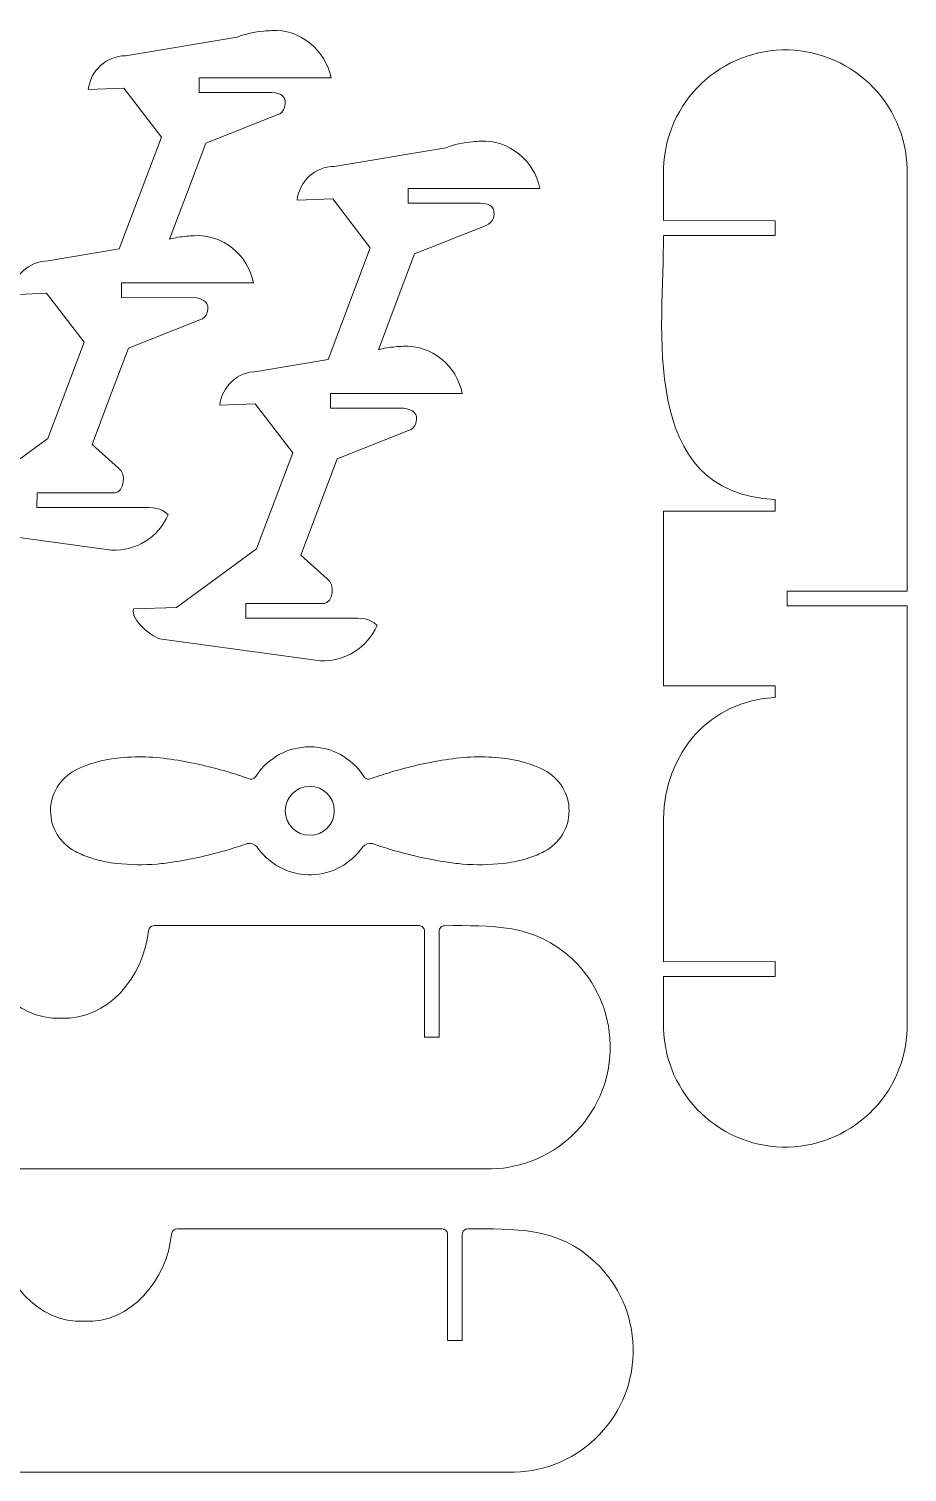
# Model space of a CAD drawing. Header units: millimetres. Extents: x -146 to 459, y -268 to 193.
# Drawn here: x 178.3 to 458.7, y -268.2 to 192.8 of the extents above; entities that cross this region are included whole.
import ezdxf

# ---------------------------------------------------------------- set-up
doc = ezdxf.new("R2010")
doc.units = ezdxf.units.MM
doc.header["$MEASUREMENT"] = 0

msp = doc.modelspace()

# ---------------------------------------------------------------- linework, layer by layer
at = {"color": 2, "lineweight": 5}
for points, knots in [([(180.9187, 39.9012), (180.6599, 39.9018), (208.8346, 39.8744), (213.618, 39.8742), (213.618, 39.8742), (218.4166, 39.8744), (220.2484, 39.9371), (222.7986, 37.5787), (222.7986, 37.5787), (219.7044, 30.4323), (212.5299, 25.9146), (204.7489, 26.2243), (204.7489, 26.2243), (204.7489, 26.2243), (154.1338, 33.1851), (154.1338, 33.1851), (154.1338, 33.1851), (151.0936, 33.4293), (143.9274, 39.5571), (145.0927, 42.845), (145.0927, 42.845), (145.0927, 42.845), (158.8242, 43.2861), (158.8242, 43.2861), (158.8242, 43.2861), (158.8242, 43.2861), (184.3786, 61.9671), (184.3786, 61.9671), (184.3786, 61.9671), (184.3786, 61.9671), (195.9626, 92.7008), (195.9626, 92.7008), (195.9626, 92.7008), (195.9626, 92.7008), (183.9589, 108.3292), (183.9589, 108.3292), (183.9589, 108.3292), (183.9589, 108.3292), (172.6045, 107.8715), (172.6045, 107.8715), (172.6045, 107.8715), (173.2632, 113.9493), (178.3554, 118.5911), (184.4683, 118.6724), (184.4683, 118.6724), (184.4683, 118.6724), (207.1836, 122.4716), (207.1836, 122.4716), (207.1836, 122.4716), (207.1836, 122.4716), (220.6573, 158.2188), (220.6573, 158.2188), (220.6573, 158.2188), (220.6573, 158.2188), (208.6534, 173.8473), (208.6534, 173.8473), (208.6534, 173.8473), (208.6534, 173.8473), (197.299, 173.3895), (197.299, 173.3895), (197.299, 173.3895), (197.9578, 179.4673), (203.05, 184.1091), (209.163, 184.1904), (209.163, 184.1904), (209.163, 184.1904), (244.7671, 190.1456), (244.7671, 190.1456), (244.7671, 190.1456), (247.508, 191.18), (250.3814, 191.8253), (253.3014, 192.0624), (253.3014, 192.0624), (254.1309, 192.1638), (254.9646, 192.2189), (255.8, 192.2283), (255.8, 192.2283), (264.8837, 192.7883), (273.0301, 186.0737), (274.7885, 177.1439), (274.7885, 177.1439), (260.7618, 177.1439), (246.7344, 177.1439), (232.7075, 177.1439), (232.7075, 177.1439), (232.7075, 177.1439), (232.7074, 172.451), (232.7074, 172.451), (232.7074, 172.451), (232.7074, 172.451), (255.8721, 172.4507), (255.8721, 172.4507), (255.8721, 172.4507), (259.0268, 172.4506), (260.8529, 170.8339), (259.94, 167.6993), (259.94, 167.6993), (259.6097, 166.5675), (258.7284, 165.6798), (257.5988, 165.3429), (257.5988, 165.3429), (257.5988, 165.3429), (234.7885, 156.2755), (234.7885, 156.2755), (234.7885, 156.2755), (234.7885, 156.2755), (228.5965, 139.8488), (228.5965, 139.8488), (228.5965, 139.8488), (228.5965, 139.8488), (223.2397, 125.6343), (223.2397, 125.6343), (223.2397, 125.6343), (224.9969, 126.0921), (226.7928, 126.3971), (228.6067, 126.5444), (228.6067, 126.5444), (229.4361, 126.6457), (230.27, 126.7009), (231.1053, 126.7103), (231.1053, 126.7103), (240.1891, 127.2703), (248.2647, 120.5453), (250.023, 111.6155), (250.023, 111.6155), (250.0231, 111.6156), (207.9421, 111.6155), (207.942, 111.6155), (207.942, 111.6155), (207.942, 111.6155), (207.9421, 106.9212), (207.9421, 106.9212), (207.9421, 106.9212), (207.9421, 106.9212), (231.2748, 106.9327), (231.2748, 106.9327), (231.2748, 106.9327), (234.2518, 106.5236), (236.1453, 105.2712), (235.2452, 102.1811), (235.2452, 102.1811), (234.9152, 101.0495), (234.0338, 100.162), (232.9042, 99.8248), (232.9042, 99.8248), (232.9042, 99.8248), (210.0939, 90.7575), (210.0939, 90.7575), (210.0939, 90.7575), (210.0939, 90.7575), (203.9019, 74.3308), (203.9019, 74.3308), (203.9019, 74.3308), (203.9019, 74.3308), (198.5099, 60.0233), (198.5099, 60.0233), (198.5099, 60.0233), (198.5099, 60.0233), (206.9293, 52.4217), (206.9293, 52.4217), (206.9293, 52.4217), (209.7176, 50.8625), (208.5734, 44.5916), (205.9086, 44.5916), (205.9086, 44.5916), (205.9086, 44.5916), (180.9619, 44.5917), (180.9619, 44.5917), (180.9619, 44.5917), (180.9619, 44.5917), (180.9187, 39.9012), (180.9187, 39.9012)], [0, 0, 0, 0, 0.02325581, 0.02325581, 0.02325581, 0.02325581, 0.04651163, 0.04651163, 0.04651163, 0.04651163, 0.06976744, 0.06976744, 0.06976744, 0.06976744, 0.09302326, 0.09302326, 0.09302326, 0.09302326, 0.11627907, 0.11627907, 0.11627907, 0.11627907, 0.13953488, 0.13953488, 0.13953488, 0.13953488, 0.1627907, 0.1627907, 0.1627907, 0.1627907, 0.18604651, 0.18604651, 0.18604651, 0.18604651, 0.20930233, 0.20930233, 0.20930233, 0.20930233, 0.23255814, 0.23255814, 0.23255814, 0.23255814, 0.25581395, 0.25581395, 0.25581395, 0.25581395, 0.27906977, 0.27906977, 0.27906977, 0.27906977, 0.30232558, 0.30232558, 0.30232558, 0.30232558, 0.3255814, 0.3255814, 0.3255814, 0.3255814, 0.34883721, 0.34883721, 0.34883721, 0.34883721, 0.37209302, 0.37209302, 0.37209302, 0.37209302, 0.39534884, 0.39534884, 0.39534884, 0.39534884, 0.41860465, 0.41860465, 0.41860465, 0.41860465, 0.44186047, 0.44186047, 0.44186047, 0.44186047, 0.46511628, 0.46511628, 0.46511628, 0.46511628, 0.48837209, 0.48837209, 0.48837209, 0.48837209, 0.51162791, 0.51162791, 0.51162791, 0.51162791, 0.53488372, 0.53488372, 0.53488372, 0.53488372, 0.55813953, 0.55813953, 0.55813953, 0.55813953, 0.58139535, 0.58139535, 0.58139535, 0.58139535, 0.60465116, 0.60465116, 0.60465116, 0.60465116, 0.62790698, 0.62790698, 0.62790698, 0.62790698, 0.65116279, 0.65116279, 0.65116279, 0.65116279, 0.6744186, 0.6744186, 0.6744186, 0.6744186, 0.69767442, 0.69767442, 0.69767442, 0.69767442, 0.72093023, 0.72093023, 0.72093023, 0.72093023, 0.74418605, 0.74418605, 0.74418605, 0.74418605, 0.76744186, 0.76744186, 0.76744186, 0.76744186, 0.79069767, 0.79069767, 0.79069767, 0.79069767, 0.81395349, 0.81395349, 0.81395349, 0.81395349, 0.8372093, 0.8372093, 0.8372093, 0.8372093, 0.86046512, 0.86046512, 0.86046512, 0.86046512, 0.88372093, 0.88372093, 0.88372093, 0.88372093, 0.90697674, 0.90697674, 0.90697674, 0.90697674, 0.93023256, 0.93023256, 0.93023256, 0.93023256, 0.95348837, 0.95348837, 0.95348837, 0.95348837, 0.97674419, 0.97674419, 0.97674419, 0.97674419, 1, 1, 1, 1]), ([(380.9003, 38.748), (380.9003, 20.1275), (380.9003, 1.5064), (380.9003, -17.1145), (380.9003, -17.1145), (380.9003, -17.1145), (416.5699, -17.1088), (416.5699, -17.1088), (416.5699, -17.1088), (416.57, -17.1088), (416.5697, -20.8079), (416.5697, -20.8079), (416.5697, -20.8079), (395.6519, -21.7078), (381.2176, -38.5731), (380.9093, -59.508), (380.9093, -59.508), (380.9093, -59.508), (380.914, -105.1894), (380.914, -105.1894), (380.914, -105.1894), (380.914, -105.1894), (416.5697, -105.1837), (416.5697, -105.1837), (416.5697, -105.1837), (416.5697, -105.1837), (416.5704, -109.8806), (416.5704, -109.8806), (416.5704, -109.8806), (416.5704, -109.8806), (380.9147, -109.8862), (380.9147, -109.8862), (380.9147, -109.8862), (380.9147, -109.8862), (380.9171, -124.5856), (380.9171, -124.5856), (380.9171, -124.5856), (380.6712, -134.9017), (384.5335, -144.8927), (391.6542, -152.361), (391.6542, -152.361), (398.7749, -159.8292), (408.5214, -164.1617), (418.8372, -164.4075), (418.8372, -164.4075), (429.1533, -164.6532), (439.1444, -160.791), (446.6127, -153.6703), (446.6127, -153.6703), (454.0808, -146.5496), (458.4134, -136.8031), (458.6591, -126.4871), (458.6591, -126.4871), (458.6591, -126.4871), (458.6464, -44.7217), (458.6464, -44.7217), (458.6464, -44.7217), (458.6464, -44.7217), (458.6591, 8.4694), (458.6591, 8.4694), (458.6591, 8.4694), (458.6591, 8.4694), (420.4195, 8.4693), (420.4195, 8.4693), (420.4195, 8.4693), (420.4195, 8.4693), (420.4195, 13.1277), (420.4195, 13.1277), (420.4195, 13.1277), (420.4195, 13.1277), (458.6591, 13.1641), (458.6591, 13.1641), (458.6591, 13.1641), (458.6591, 13.1641), (458.6464, 66.3551), (458.6464, 66.3551), (458.6464, 66.3551), (458.6464, 66.3551), (458.6591, 148.1206), (458.6591, 148.1206), (458.6591, 148.1206), (458.4134, 158.4366), (454.0808, 168.1832), (446.6127, 175.3039), (446.6127, 175.3039), (439.1444, 182.4246), (429.1533, 186.2866), (418.8372, 186.0409), (418.8372, 186.0409), (408.5214, 185.7952), (398.7749, 181.4627), (391.6542, 173.9944), (391.6542, 173.9944), (384.5335, 166.5262), (380.6712, 156.5351), (380.9171, 146.2191), (380.9171, 146.2191), (380.9171, 146.2191), (380.9147, 131.5196), (380.9147, 131.5196), (380.9147, 131.5196), (380.9147, 131.5196), (416.5697, 131.5144), (416.5697, 131.5144), (416.5697, 131.5144), (416.5697, 131.5144), (416.5697, 126.8175), (416.5697, 126.8175), (416.5697, 126.8175), (416.5697, 126.8175), (380.914, 126.8229), (380.914, 126.8229), (380.914, 126.8229), (380.911, 97.4102), (372.7187, 44.328), (416.5697, 42.4416), (416.5697, 42.4416), (416.5698, 42.4416), (416.5701, 38.7427), (416.5699, 38.7426), (416.5699, 38.7426), (416.5699, 38.7426), (380.9003, 38.748), (380.9003, 38.748)], [0, 0, 0, 0, 0.03225806, 0.03225806, 0.03225806, 0.03225806, 0.06451613, 0.06451613, 0.06451613, 0.06451613, 0.09677419, 0.09677419, 0.09677419, 0.09677419, 0.12903226, 0.12903226, 0.12903226, 0.12903226, 0.16129032, 0.16129032, 0.16129032, 0.16129032, 0.19354839, 0.19354839, 0.19354839, 0.19354839, 0.22580645, 0.22580645, 0.22580645, 0.22580645, 0.25806452, 0.25806452, 0.25806452, 0.25806452, 0.29032258, 0.29032258, 0.29032258, 0.29032258, 0.32258065, 0.32258065, 0.32258065, 0.32258065, 0.35483871, 0.35483871, 0.35483871, 0.35483871, 0.38709677, 0.38709677, 0.38709677, 0.38709677, 0.41935484, 0.41935484, 0.41935484, 0.41935484, 0.4516129, 0.4516129, 0.4516129, 0.4516129, 0.48387097, 0.48387097, 0.48387097, 0.48387097, 0.51612903, 0.51612903, 0.51612903, 0.51612903, 0.5483871, 0.5483871, 0.5483871, 0.5483871, 0.58064516, 0.58064516, 0.58064516, 0.58064516, 0.61290323, 0.61290323, 0.61290323, 0.61290323, 0.64516129, 0.64516129, 0.64516129, 0.64516129, 0.67741935, 0.67741935, 0.67741935, 0.67741935, 0.70967742, 0.70967742, 0.70967742, 0.70967742, 0.74193548, 0.74193548, 0.74193548, 0.74193548, 0.77419355, 0.77419355, 0.77419355, 0.77419355, 0.80645161, 0.80645161, 0.80645161, 0.80645161, 0.83870968, 0.83870968, 0.83870968, 0.83870968, 0.87096774, 0.87096774, 0.87096774, 0.87096774, 0.90322581, 0.90322581, 0.90322581, 0.90322581, 0.93548387, 0.93548387, 0.93548387, 0.93548387, 0.96774194, 0.96774194, 0.96774194, 0.96774194, 1, 1, 1, 1]), ([(247.5709, 4.5708), (247.3121, 4.5713), (275.4867, 4.5441), (280.2702, 4.544), (280.2702, 4.544), (285.0688, 4.5441), (286.9006, 4.6067), (289.4506, 2.2484), (289.4506, 2.2484), (286.3565, -4.8981), (279.182, -9.4157), (271.4011, -9.1061), (271.4011, -9.1061), (271.4011, -9.1061), (220.786, -2.1453), (220.786, -2.1453), (220.786, -2.1453), (217.7458, -1.901), (210.5795, 4.2267), (211.7449, 7.5146), (211.7449, 7.5146), (211.7449, 7.5146), (225.4763, 7.956), (225.4763, 7.956), (225.4763, 7.956), (225.4763, 7.956), (251.0308, 26.6368), (251.0308, 26.6368), (251.0308, 26.6368), (251.0308, 26.6368), (262.6148, 57.3703), (262.6148, 57.3703), (262.6148, 57.3703), (262.6148, 57.3703), (250.611, 72.999), (250.611, 72.999), (250.611, 72.999), (250.611, 72.999), (239.2566, 72.5412), (239.2566, 72.5412), (239.2566, 72.5412), (239.9154, 78.6189), (245.0076, 83.2607), (251.1204, 83.3421), (251.1204, 83.3421), (251.1204, 83.3421), (273.8358, 87.1413), (273.8358, 87.1413), (273.8358, 87.1413), (273.8358, 87.1413), (287.3094, 122.8885), (287.3094, 122.8885), (287.3094, 122.8885), (287.3094, 122.8885), (275.3056, 138.517), (275.3056, 138.517), (275.3056, 138.517), (275.3056, 138.517), (263.9511, 138.0592), (263.9511, 138.0592), (263.9511, 138.0592), (264.61, 144.1371), (269.7021, 148.7788), (275.8151, 148.8601), (275.8151, 148.8601), (275.8151, 148.8601), (311.4193, 154.8152), (311.4193, 154.8152), (311.4193, 154.8152), (314.1602, 155.8496), (317.0334, 156.4952), (319.9535, 156.732), (319.9535, 156.732), (320.7829, 156.8334), (321.6167, 156.8887), (322.452, 156.8981), (322.452, 156.8981), (331.5359, 157.4579), (339.6822, 150.7434), (341.4407, 141.8135), (341.4407, 141.8135), (327.4138, 141.8135), (313.3865, 141.8136), (299.3597, 141.8136), (299.3597, 141.8136), (299.3597, 141.8136), (299.3596, 137.1207), (299.3596, 137.1207), (299.3596, 137.1207), (299.3596, 137.1207), (322.5243, 137.1203), (322.5243, 137.1203), (322.5243, 137.1203), (325.6789, 137.1203), (327.5051, 135.5037), (326.5922, 132.3688), (326.5922, 132.3688), (326.2619, 131.2371), (325.3806, 130.3497), (324.251, 130.0125), (324.251, 130.0125), (324.251, 130.0125), (301.4406, 120.9453), (301.4406, 120.9453), (301.4406, 120.9453), (301.4406, 120.9453), (295.2487, 104.5186), (295.2487, 104.5186), (295.2487, 104.5186), (295.2487, 104.5186), (289.8918, 90.3041), (289.8918, 90.3041), (289.8918, 90.3041), (291.649, 90.7619), (293.445, 91.0667), (295.2588, 91.214), (295.2588, 91.214), (296.0883, 91.3155), (296.9222, 91.3707), (297.7574, 91.3799), (297.7574, 91.3799), (306.8412, 91.9398), (314.9168, 85.215), (316.6752, 76.2852), (316.6752, 76.2852), (316.6752, 76.2854), (274.5942, 76.2852), (274.5941, 76.2852), (274.5941, 76.2852), (274.5941, 76.2852), (274.5942, 71.591), (274.5942, 71.591), (274.5942, 71.591), (274.5942, 71.591), (297.9269, 71.6022), (297.9269, 71.6022), (297.9269, 71.6022), (300.9039, 71.1933), (302.7974, 69.9409), (301.8974, 66.8509), (301.8974, 66.8509), (301.5674, 65.7191), (300.6859, 64.8316), (299.5564, 64.4945), (299.5564, 64.4945), (299.5564, 64.4945), (276.7461, 55.4272), (276.7461, 55.4272), (276.7461, 55.4272), (276.7461, 55.4272), (270.554, 39.0004), (270.554, 39.0004), (270.554, 39.0004), (270.554, 39.0004), (265.162, 24.6929), (265.162, 24.6929), (265.162, 24.6929), (265.162, 24.6929), (273.5815, 17.0914), (273.5815, 17.0914), (273.5815, 17.0914), (276.3699, 15.5321), (275.2256, 9.2613), (272.5607, 9.2612), (272.5607, 9.2612), (272.5607, 9.2612), (247.614, 9.2613), (247.614, 9.2613), (247.614, 9.2613), (247.614, 9.2613), (247.5709, 4.5708), (247.5709, 4.5708)], [0, 0, 0, 0, 0.02325581, 0.02325581, 0.02325581, 0.02325581, 0.04651163, 0.04651163, 0.04651163, 0.04651163, 0.06976744, 0.06976744, 0.06976744, 0.06976744, 0.09302326, 0.09302326, 0.09302326, 0.09302326, 0.11627907, 0.11627907, 0.11627907, 0.11627907, 0.13953488, 0.13953488, 0.13953488, 0.13953488, 0.1627907, 0.1627907, 0.1627907, 0.1627907, 0.18604651, 0.18604651, 0.18604651, 0.18604651, 0.20930233, 0.20930233, 0.20930233, 0.20930233, 0.23255814, 0.23255814, 0.23255814, 0.23255814, 0.25581395, 0.25581395, 0.25581395, 0.25581395, 0.27906977, 0.27906977, 0.27906977, 0.27906977, 0.30232558, 0.30232558, 0.30232558, 0.30232558, 0.3255814, 0.3255814, 0.3255814, 0.3255814, 0.34883721, 0.34883721, 0.34883721, 0.34883721, 0.37209302, 0.37209302, 0.37209302, 0.37209302, 0.39534884, 0.39534884, 0.39534884, 0.39534884, 0.41860465, 0.41860465, 0.41860465, 0.41860465, 0.44186047, 0.44186047, 0.44186047, 0.44186047, 0.46511628, 0.46511628, 0.46511628, 0.46511628, 0.48837209, 0.48837209, 0.48837209, 0.48837209, 0.51162791, 0.51162791, 0.51162791, 0.51162791, 0.53488372, 0.53488372, 0.53488372, 0.53488372, 0.55813953, 0.55813953, 0.55813953, 0.55813953, 0.58139535, 0.58139535, 0.58139535, 0.58139535, 0.60465116, 0.60465116, 0.60465116, 0.60465116, 0.62790698, 0.62790698, 0.62790698, 0.62790698, 0.65116279, 0.65116279, 0.65116279, 0.65116279, 0.6744186, 0.6744186, 0.6744186, 0.6744186, 0.69767442, 0.69767442, 0.69767442, 0.69767442, 0.72093023, 0.72093023, 0.72093023, 0.72093023, 0.74418605, 0.74418605, 0.74418605, 0.74418605, 0.76744186, 0.76744186, 0.76744186, 0.76744186, 0.79069767, 0.79069767, 0.79069767, 0.79069767, 0.81395349, 0.81395349, 0.81395349, 0.81395349, 0.8372093, 0.8372093, 0.8372093, 0.8372093, 0.86046512, 0.86046512, 0.86046512, 0.86046512, 0.88372093, 0.88372093, 0.88372093, 0.88372093, 0.90697674, 0.90697674, 0.90697674, 0.90697674, 0.93023256, 0.93023256, 0.93023256, 0.93023256, 0.95348837, 0.95348837, 0.95348837, 0.95348837, 0.97674419, 0.97674419, 0.97674419, 0.97674419, 1, 1, 1, 1]), ([(268.0092, -77.4395), (267.8374, -77.4395), (267.6651, -77.4379), (267.4929, -77.4335), (267.4929, -77.4335), (260.9198, -77.2658), (254.8024, -73.8981), (251.1093, -68.458), (251.1093, -68.458), (250.2959, -67.6381), (249.1308, -67.2734), (247.9954, -67.4844), (247.9954, -67.4844), (245.9902, -68.1902), (243.9656, -68.8399), (241.9241, -69.4324), (241.9241, -69.4324), (236.2948, -71.1102), (230.5581, -72.4062), (224.7543, -73.3115), (224.7543, -73.3115), (222.9271, -73.6223), (221.0872, -73.8545), (219.2399, -74.0075), (219.2399, -74.0075), (214.9646, -74.3629), (210.6634, -74.2929), (206.4019, -73.7987), (206.4019, -73.7987), (205.182, -73.6863), (203.9684, -73.5121), (202.7662, -73.2768), (202.7662, -73.2768), (201.1967, -72.9666), (199.6505, -72.5481), (198.1389, -72.0244), (198.1389, -72.0244), (196.4097, -71.5188), (194.741, -70.8245), (193.1636, -69.9542), (193.1636, -69.9542), (188.3168, -67.4689), (185.2631, -62.4849), (185.2501, -57.0378), (185.2501, -57.0378), (185.2372, -51.5907), (188.3285, -46.5605), (193.1636, -44.0519), (193.1636, -44.0519), (197.3035, -41.9716), (201.7916, -40.6684), (206.4019, -40.2077), (206.4019, -40.2077), (212.511, -39.4983), (218.6915, -39.6626), (224.7543, -40.6948), (224.7543, -40.6948), (230.5581, -41.6), (236.2948, -42.8962), (241.9241, -44.5738), (241.9241, -44.5738), (244.0778, -45.2006), (246.2127, -45.8909), (248.3257, -46.6439), (248.3257, -46.6439), (248.7956, -46.8819), (249.3416, -46.9199), (249.8398, -46.7491), (249.8398, -46.7491), (250.3381, -46.5782), (250.7449, -46.2156), (250.9698, -45.7392), (250.9698, -45.7392), (254.7153, -40.0579), (261.0455, -36.6161), (267.8503, -36.5612), (267.8503, -36.5612), (267.9034, -36.5607), (267.9562, -36.5613), (268.0092, -36.5612), (268.0092, -36.5612), (268.062, -36.5613), (268.1149, -36.5607), (268.1678, -36.5612), (268.1678, -36.5612), (274.9728, -36.6161), (281.3029, -40.0579), (285.0486, -45.7392), (285.0486, -45.7392), (285.2734, -46.2156), (285.6802, -46.5782), (286.1784, -46.7491), (286.1784, -46.7491), (286.6766, -46.9199), (287.2229, -46.8819), (287.6925, -46.6439), (287.6925, -46.6439), (289.8055, -45.8909), (291.9404, -45.2006), (294.0941, -44.5738), (294.0941, -44.5738), (299.7233, -42.8962), (305.4602, -41.6), (311.2638, -40.6948), (311.2638, -40.6948), (317.3267, -39.6626), (323.5074, -39.4983), (329.6165, -40.2077), (329.6165, -40.2077), (334.2266, -40.6684), (338.7147, -41.9716), (342.8546, -44.0519), (342.8546, -44.0519), (347.6897, -46.5605), (350.7811, -51.5907), (350.768, -57.0378), (350.768, -57.0378), (350.7552, -62.4849), (347.7016, -67.4689), (342.8546, -69.9542), (342.8546, -69.9542), (341.2772, -70.8245), (339.6085, -71.5188), (337.8793, -72.0244), (337.8793, -72.0244), (336.3678, -72.5481), (334.8215, -72.9666), (333.252, -73.2768), (333.252, -73.2768), (332.0497, -73.5121), (330.8363, -73.6863), (329.6165, -73.7987), (329.6165, -73.7987), (325.3547, -74.2929), (321.0538, -74.3629), (316.7782, -74.0075), (316.7782, -74.0075), (314.9311, -73.8545), (313.0912, -73.6223), (311.2638, -73.3115), (311.2638, -73.3115), (305.4602, -72.4062), (299.7233, -71.1102), (294.0941, -69.4324), (294.0941, -69.4324), (292.0527, -68.8399), (290.0281, -68.1902), (288.0231, -67.4844), (288.0231, -67.4844), (286.8874, -67.2734), (285.7225, -67.6381), (284.909, -68.458), (284.909, -68.458), (281.2157, -73.8981), (275.0985, -77.2658), (268.5254, -77.4335), (268.5254, -77.4335), (268.3531, -77.4379), (268.1809, -77.4395), (268.0092, -77.4395)], [0, 0, 0, 0, 0.025, 0.025, 0.025, 0.025, 0.05, 0.05, 0.05, 0.05, 0.075, 0.075, 0.075, 0.075, 0.1, 0.1, 0.1, 0.1, 0.125, 0.125, 0.125, 0.125, 0.15, 0.15, 0.15, 0.15, 0.175, 0.175, 0.175, 0.175, 0.2, 0.2, 0.2, 0.2, 0.225, 0.225, 0.225, 0.225, 0.25, 0.25, 0.25, 0.25, 0.275, 0.275, 0.275, 0.275, 0.3, 0.3, 0.3, 0.3, 0.325, 0.325, 0.325, 0.325, 0.35, 0.35, 0.35, 0.35, 0.375, 0.375, 0.375, 0.375, 0.4, 0.4, 0.4, 0.4, 0.425, 0.425, 0.425, 0.425, 0.45, 0.45, 0.45, 0.45, 0.475, 0.475, 0.475, 0.475, 0.5, 0.5, 0.5, 0.5, 0.525, 0.525, 0.525, 0.525, 0.55, 0.55, 0.55, 0.55, 0.575, 0.575, 0.575, 0.575, 0.6, 0.6, 0.6, 0.6, 0.625, 0.625, 0.625, 0.625, 0.65, 0.65, 0.65, 0.65, 0.675, 0.675, 0.675, 0.675, 0.7, 0.7, 0.7, 0.7, 0.725, 0.725, 0.725, 0.725, 0.75, 0.75, 0.75, 0.75, 0.775, 0.775, 0.775, 0.775, 0.8, 0.8, 0.8, 0.8, 0.825, 0.825, 0.825, 0.825, 0.85, 0.85, 0.85, 0.85, 0.875, 0.875, 0.875, 0.875, 0.9, 0.9, 0.9, 0.9, 0.925, 0.925, 0.925, 0.925, 0.95, 0.95, 0.95, 0.95, 0.975, 0.975, 0.975, 0.975, 1, 1, 1, 1])]:
    msp.add_open_spline(points, degree=3, knots=knots, dxfattribs=at)
at = {"color": 250, "lineweight": 5}
msp.add_open_spline([(268.0092, -49.1784), (272.3282, -49.1784), (275.8311, -52.6811), (275.8311, -57.0003), (275.8311, -57.0003), (275.8311, -61.3193), (272.3282, -64.822), (268.0092, -64.822), (268.0092, -64.822), (263.69, -64.822), (260.1874, -61.3193), (260.1874, -57.0003), (260.1874, -57.0003), (260.1874, -52.6811), (263.69, -49.1784), (268.0092, -49.1784)], degree=3, knots=[0, 0, 0, 0, 0.25, 0.25, 0.25, 0.25, 0.5, 0.5, 0.5, 0.5, 0.75, 0.75, 0.75, 0.75, 1, 1, 1, 1], dxfattribs=at)
at = {"color": 253, "lineweight": 5}
for points in [[(51.2948, -171.3733), (51.2948, -171.3733), (51.3337, -171.3828), (51.3337, -171.3828), (51.3337, -171.3828), (51.3337, -171.3828), (51.6, -171.3828), (51.6, -171.3828), (51.6, -171.3828), (51.6, -171.3828), (325.9414, -171.3828), (325.9414, -171.3828), (325.9414, -171.3828), (325.9414, -171.3828), (325.9543, -171.3828), (325.9543, -171.3828), (325.9543, -171.3828), (336.2703, -171.1369), (346.0168, -166.8045), (353.1377, -159.3363), (353.1377, -159.3363), (360.2582, -151.868), (364.1204, -141.8769), (363.8745, -131.5611), (363.8745, -131.5611), (363.6289, -121.245), (359.2964, -111.4985), (351.8281, -104.3779), (351.8281, -104.3779), (339.7784, -92.8889), (325.8241, -93.6878), (311.0505, -93.6864), (311.0505, -93.6864), (310.5888, -93.686), (310.1479, -93.8691), (309.8214, -94.1954), (309.8214, -94.1954), (309.4947, -94.5215), (309.3109, -94.9642), (309.3106, -95.4259), (309.3106, -95.4259), (309.3106, -95.4259), (309.305, -129.3024), (309.305, -129.3024), (309.305, -129.3024), (309.305, -129.3024), (304.6064, -129.3016), (304.6064, -129.3016), (304.6064, -129.3016), (304.6064, -129.3016), (304.6121, -95.4252), (304.6121, -95.4252), (304.6121, -95.4252), (304.6123, -94.9636), (304.4293, -94.5227), (304.1031, -94.196), (304.1031, -94.196), (303.7769, -93.8693), (303.3342, -93.6855), (302.8727, -93.6852), (302.8727, -93.6852), (215.1154, -93.6718), (307.6597, -93.686), (218.2786, -93.6721), (218.2786, -93.6721), (217.3504, -93.6705), (216.5861, -94.3974), (216.5383, -95.3244), (216.5383, -95.3244), (214.9522, -110.0648), (203.4417, -123.9999), (188.6375, -123.2045), (188.6375, -123.2045), (173.8334, -123.9999), (162.3229, -110.0648), (160.7367, -95.3244), (160.7367, -95.3244), (160.6889, -94.3974), (159.9246, -93.6705), (158.9962, -93.6721), (158.9962, -93.6721), (82.8969, -93.6834), (149.0413, -93.674), (74.4022, -93.6852), (74.4022, -93.6852), (73.9407, -93.6855), (73.4981, -93.8693), (73.172, -94.196), (73.172, -94.196), (72.8459, -94.5227), (72.6626, -94.9636), (72.6631, -95.4252), (72.6631, -95.4252), (72.6631, -95.4252), (72.6684, -129.3016), (72.6684, -129.3016), (72.6684, -129.3016), (72.6684, -129.3016), (67.9699, -129.3016), (67.9699, -129.3016), (67.9699, -129.3016), (67.9699, -129.3016), (67.9644, -95.4259), (67.9644, -95.4259), (67.9644, -95.4259), (67.964, -94.9642), (67.7804, -94.5215), (67.4538, -94.1954), (67.4538, -94.1954), (67.1269, -93.8691), (66.6864, -93.686), (66.2247, -93.6864), (66.2247, -93.6864), (51.541, -93.688), (37.7023, -92.9592), (25.7262, -104.3779), (25.7262, -104.3779), (18.2579, -111.4985), (13.9254, -121.245), (13.6797, -131.5611), (13.6797, -131.5611), (13.4339, -141.8769), (17.2962, -151.868), (24.4166, -159.3363), (24.4166, -159.3363), (31.4673, -166.7307), (41.0919, -171.0502), (51.2948, -171.3733)], [(58.6517, -268.24), (58.6517, -268.24), (58.6905, -268.2493), (58.6905, -268.2493), (58.6905, -268.2493), (58.6905, -268.2493), (58.9569, -268.2493), (58.9569, -268.2493), (58.9569, -268.2493), (58.9569, -268.2493), (333.2984, -268.2493), (333.2984, -268.2493), (333.2984, -268.2493), (333.2984, -268.2493), (333.3113, -268.2493), (333.3113, -268.2493), (333.3113, -268.2493), (343.6272, -268.0035), (353.3737, -263.671), (360.4947, -256.2029), (360.4947, -256.2029), (367.6152, -248.7347), (371.4775, -238.7434), (371.2316, -228.4278), (371.2316, -228.4278), (370.9859, -218.1116), (366.6534, -208.3651), (359.185, -201.2444), (359.185, -201.2444), (347.1352, -189.7556), (333.181, -190.5545), (318.4073, -190.5531), (318.4073, -190.5531), (317.9457, -190.5527), (317.5049, -190.7357), (317.1782, -191.062), (317.1782, -191.062), (316.8518, -191.3881), (316.6679, -191.8307), (316.6675, -192.2925), (316.6675, -192.2925), (316.6675, -192.2925), (316.6618, -226.1691), (316.6618, -226.1691), (316.6618, -226.1691), (316.6618, -226.1691), (311.9633, -226.1683), (311.9633, -226.1683), (311.9633, -226.1683), (311.9633, -226.1683), (311.9689, -192.2918), (311.9689, -192.2918), (311.9689, -192.2918), (311.9692, -191.8301), (311.7862, -191.3894), (311.4601, -191.0626), (311.4601, -191.0626), (311.1339, -190.7359), (310.6911, -190.5521), (310.2298, -190.5518), (310.2298, -190.5518), (222.4724, -190.5385), (315.0167, -190.5526), (225.6356, -190.5387), (225.6356, -190.5387), (224.7073, -190.5372), (223.9432, -191.2639), (223.8953, -192.191), (223.8953, -192.191), (222.3091, -206.9313), (210.7987, -220.8665), (195.9944, -220.0711), (195.9944, -220.0711), (181.1903, -220.8665), (169.6799, -206.9313), (168.0938, -192.191), (168.0938, -192.191), (168.0459, -191.2639), (167.2816, -190.5372), (166.3532, -190.5387), (166.3532, -190.5387), (90.2539, -190.5499), (156.3982, -190.5405), (81.7593, -190.5518), (81.7593, -190.5518), (81.2977, -190.5521), (80.8552, -190.7359), (80.5289, -191.0626), (80.5289, -191.0626), (80.2027, -191.3894), (80.0197, -191.8301), (80.0201, -192.2918), (80.0201, -192.2918), (80.0201, -192.2918), (80.0254, -226.1683), (80.0254, -226.1683), (80.0254, -226.1683), (80.0254, -226.1683), (75.3267, -226.1683), (75.3267, -226.1683), (75.3267, -226.1683), (75.3267, -226.1683), (75.3214, -192.2925), (75.3214, -192.2925), (75.3214, -192.2925), (75.3211, -191.8307), (75.1373, -191.3881), (74.8107, -191.062), (74.8107, -191.062), (74.4839, -190.7357), (74.0432, -190.5527), (73.5816, -190.5531), (73.5816, -190.5531), (58.8979, -190.5547), (45.0592, -189.8258), (33.0832, -201.2444), (33.0832, -201.2444), (25.6149, -208.3651), (21.2824, -218.1116), (21.0367, -228.4278), (21.0367, -228.4278), (20.7908, -238.7434), (24.6532, -248.7347), (31.7737, -256.2029), (31.7737, -256.2029), (38.8243, -263.5974), (48.4489, -267.9168), (58.6517, -268.24)]]:
    msp.add_open_spline(points, degree=3, knots=[0, 0, 0, 0, 0.03125, 0.03125, 0.03125, 0.03125, 0.0625, 0.0625, 0.0625, 0.0625, 0.09375, 0.09375, 0.09375, 0.09375, 0.125, 0.125, 0.125, 0.125, 0.15625, 0.15625, 0.15625, 0.15625, 0.1875, 0.1875, 0.1875, 0.1875, 0.21875, 0.21875, 0.21875, 0.21875, 0.25, 0.25, 0.25, 0.25, 0.28125, 0.28125, 0.28125, 0.28125, 0.3125, 0.3125, 0.3125, 0.3125, 0.34375, 0.34375, 0.34375, 0.34375, 0.375, 0.375, 0.375, 0.375, 0.40625, 0.40625, 0.40625, 0.40625, 0.4375, 0.4375, 0.4375, 0.4375, 0.46875, 0.46875, 0.46875, 0.46875, 0.5, 0.5, 0.5, 0.5, 0.53125, 0.53125, 0.53125, 0.53125, 0.5625, 0.5625, 0.5625, 0.5625, 0.59375, 0.59375, 0.59375, 0.59375, 0.625, 0.625, 0.625, 0.625, 0.65625, 0.65625, 0.65625, 0.65625, 0.6875, 0.6875, 0.6875, 0.6875, 0.71875, 0.71875, 0.71875, 0.71875, 0.75, 0.75, 0.75, 0.75, 0.78125, 0.78125, 0.78125, 0.78125, 0.8125, 0.8125, 0.8125, 0.8125, 0.84375, 0.84375, 0.84375, 0.84375, 0.875, 0.875, 0.875, 0.875, 0.90625, 0.90625, 0.90625, 0.90625, 0.9375, 0.9375, 0.9375, 0.9375, 0.96875, 0.96875, 0.96875, 0.96875, 1, 1, 1, 1], dxfattribs=at)

doc.saveas('drawing.dxf')
